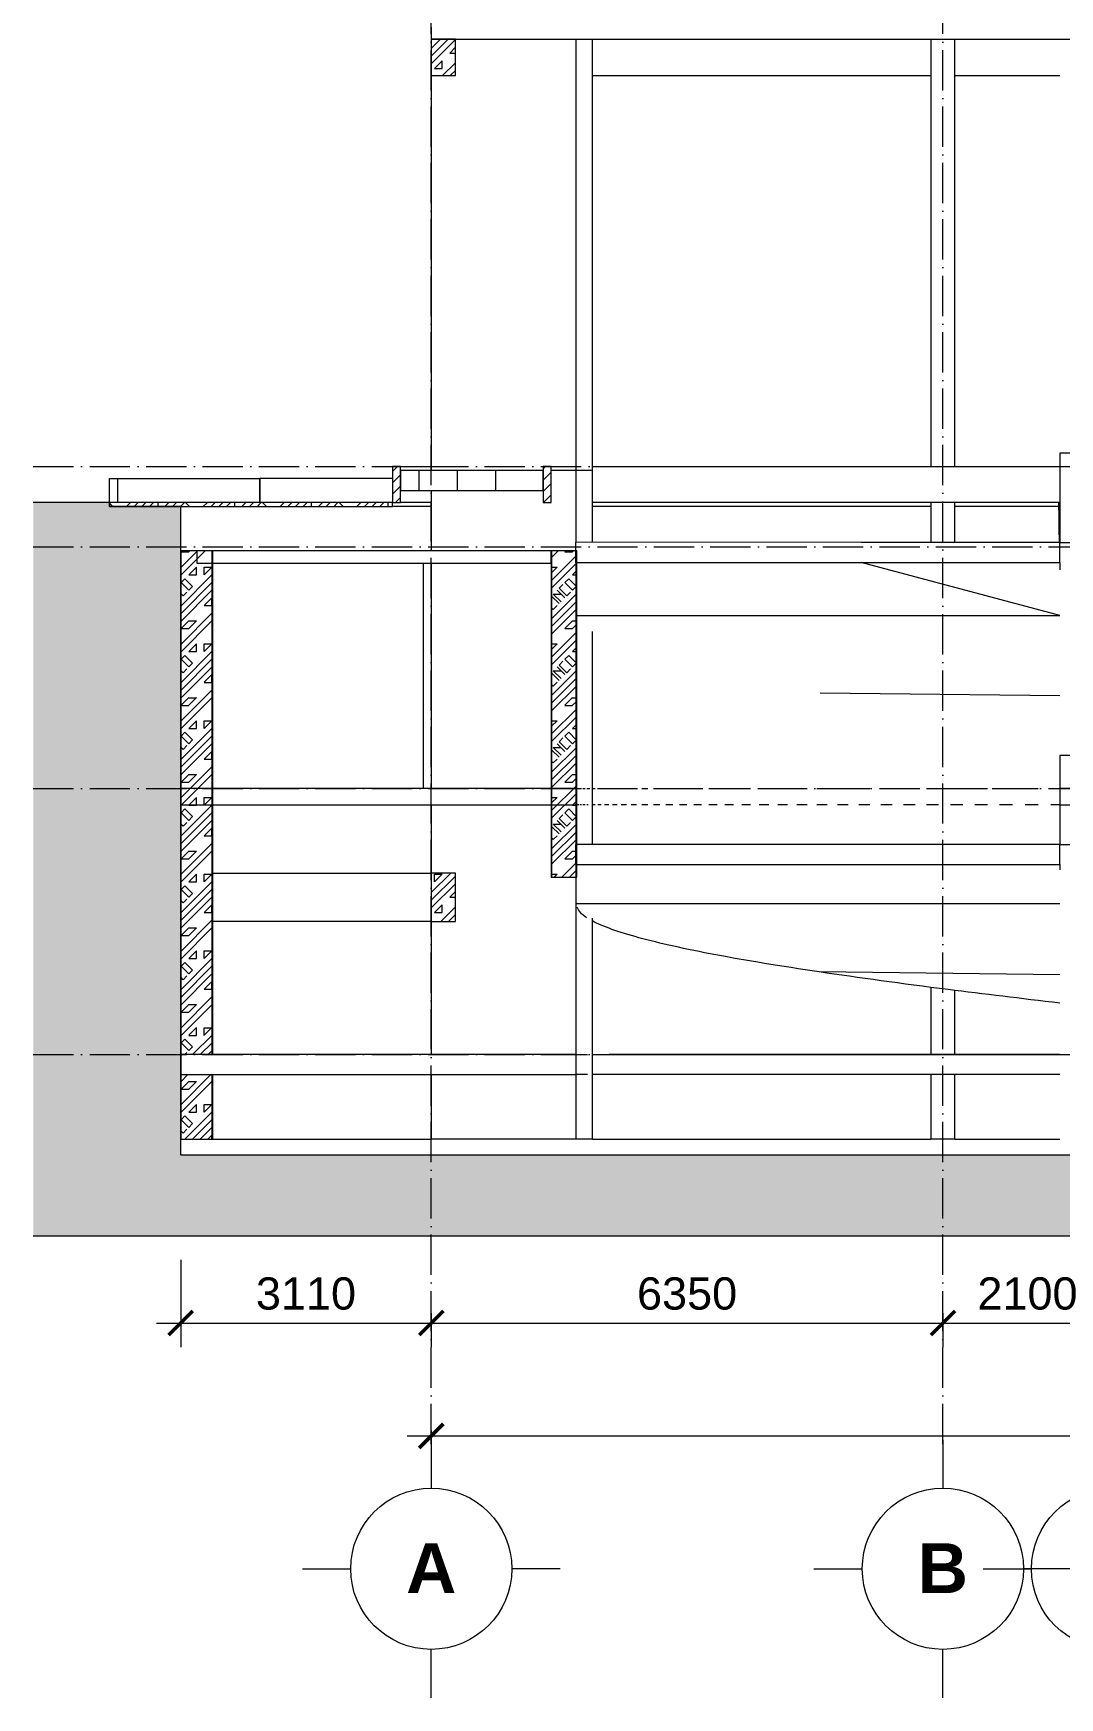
# Model space of a CAD drawing. Header units: millimetres. Extents: x -4940 to 55609, y -15283 to 93540.
# Drawn here: x -4940 to 7800, y -15283 to 5375 of the extents above; entities that cross this region are included whole.
import ezdxf

# ---------------------------------------------------------------- set-up
doc = ezdxf.new("R2010")
doc.units = ezdxf.units.MM
doc.linetypes.add('Grid Line', pattern=[14, 10, -2, 0, -2])
for name, color, linetype, lineweight in [('A-DETL', 83, 'Continuous', 5), ('A-FLOR', 2, 'Continuous', 9), ('A-FLOR-HRAL', 41, 'Continuous', 5), ('A-FLOR-MCUT', 3, 'Continuous', 9), ('DIM', 1, 'Continuous', 5), ('HATCH-TUONG', 152, 'Continuous', 9), ('KH', 6, 'Continuous', 5), ('NET CAT', 3, 'Continuous', 5), ('NET CATConcrete', 3, 'Continuous', 5), ('NET THAY 1', 41, 'Continuous', 5), ('NET-CAT', 3, 'Continuous', 9), ('NET-THAY', 2, 'Continuous', 15), ('TRUC', 225, 'Continuous', 5)]:
    doc.layers.add(name, color=color, linetype=linetype, lineweight=lineweight)
doc.styles.add('Arial_B', font='arialbd_1.ttf', dxfattribs={"height": 619.047619})
doc.styles.add('TA1', font='arial_1.ttf')
doc.dimstyles.new('D_200_KTx2', dxfattribs={"dimtxt": 400, "dimasz": 300, "dimexe": 300, "dimexo": 300, "dimgap": 160, "dimtad": 1, "dimdec": 0, "dimzin": 9, "dimtxsty": 'TA1', "dimblk": 'ARCHTICK', "dimcen": 1, "dimdle": 300, "dimclrd": 256, "dimclre": 256, "dimclrt": 7, "dimadec": 0, "dimazin": 0, "dimtfac": 1, "dimtdec": 0, "dimtix": 1, "dimtmove": 1, "dimatfit": 3, "dimldrblk": 'ARCHTICK', "dimfxl": 0, "dimtolj": 1, "dimtzin": 0, "dimlwd": -1, "dimlwe": -1, "dimarcsym": 0})
pattern_1 = [(45, (21278.48, 39800), (-70.71068, 70.71068), [])]
pattern_2 = [(45, (21373.7, 39800), (-476.246, 476.246), []), (45, (21469, 39800), (-476.246, 476.246), []), (45, (21278.5, 39800), (-476.246, 476.246), []), (45, (21754.7, 39800), (-476.246, 476.246), []), (45, (21850, 39800), (-476.246, 476.246), []), (0, (21659.5, 39895.25), (0, 952.5), [95.25, -857.25]), (0, (21754.7, 39990.5), (0, 952.5), [95.25, -857.25]), (45, (21659.5, 39895.25), (0, 952.491), [134.684, -1212.342]), (45, (21754.7, 39895.25), (0, 952.491), [134.684, -1212.342]), (0, (21659.5, 39895.25), (0, 952.5), [95.25, -857.25]), (90, (21183.2, 39895.25), (-952.5, 6e-14), [95.25, -857.25]), (90, (21278.5, 39895.25), (-952.5, 6e-14), [190.5, -762]), (45, (21183.2, 39990.5), (0, 952.491), [134.684, -1212.342]), (90, (22040.5, 40181), (-952.5, 6e-14), [95.25, -857.25]), (0, (21945.2, 40181), (0, 952.5), [95.25, -857.25]), (45, (21945.2, 40181), (0, 952.491), [134.684, -1212.342]), (0, (22135.7, 39895.25), (0, 952.5), [95.25, -857.25]), (0, (22135.7, 40371.5), (0, 952.5), [95.25, -857.25]), (90, (22326.2, 40466.75), (-952.5, 6e-14), [95.25, -857.25]), (45, (22135.7, 40371.5), (0, 952.491), [269.367, -1077.659]), (45, (22231, 40371.5), (0, 952.491), [134.684, -1212.342]), (45, (22421.5, 40562), (0, 952.491), [134.684, -1212.342]), (0, (22421.5, 40657.25), (0, 952.5), [95.25, -857.25]), (90, (22421.5, 40562), (-952.5, 6e-14), [95.25, -857.25]), (0, (21754.7, 40562), (0, 952.5), [95.25, -857.25]), (0, (21945.2, 40657.25), (0, 952.5), [95.25, -857.25]), (90, (21850, 40562), (-952.5, 6e-14), [95.25, -857.25]), (90, (21945.2, 40562), (-952.5, 6e-14), [95.25, -857.25]), (45, (21754.7, 40562), (0, 952.491), [134.684, -1212.342]), (45, (21945.2, 40562), (0, 952.491), [134.684, -1212.342]), (135, (21397.46, 40014.8), (-952.491, 6e-14), [134.684, -1212.342]), (135, (21516.6, 40133.4), (-952.491, 6e-14), [134.683, -1212.342]), (135, (21588.04, 40204.8), (-952.491, 6e-14), [134.683, -1212.342]), (135, (21611.85, 40228.6), (-952.491, 6e-14), [134.683, -1212.342]), (135, (21659.5, 40276.25), (-952.491, 6e-14), [134.683, -1212.342]), (135, (21683.3, 40300.06), (-952.491, 6e-14), [134.683, -1212.342]), (135, (21754.7, 40371.5), (-952.491, 6e-14), [134.683, -1212.342]), (135, (21802.35, 40419.1), (-952.491, 6e-14), [134.683, -1212.342]), (45, (21397.46, 40014.8), (0, 952.491), [95.25, -1251.775]), (45, (21516.6, 40133.4), (0, 952.491), [67.361, -1279.665]), (45, (21683.3, 40300.06), (0, 952.491), [67.361, -1279.665]), (45, (21588.04, 40395.3), (0, 952.491), [67.361, -1279.665]), (45, (21754.7, 40371.5), (0, 952.491), [67.361, -1279.665]), (45, (21659.5, 40466.75), (0, 952.491), [67.361, -1279.665]), (0, (21302.7, 40109.5), (0, 952.5), [190.043, -762.457]), (0, (21516.6, 40323.9), (0, 952.5), [95.25, -857.25])]

# ---------------------------------------------------------------- blocks, each defined once
blk = doc.blocks.new('Railing - Railing-489057-MẶT CẮT A-A')
at = {"layer": 'NET THAY 1', "color": 10}
blk.add_line((7789, -461), (7796, -944), dxfattribs=at)
at = {"layer": 'NET THAY 1', "color": 10, "flags": 128}
blk.add_lwpolyline([(12436, -3464), (12434, -3464), (12432, -3464), (12430, -3464)], dxfattribs=at)
at = {"layer": 'NET THAY 1', "color": 10}
for points in [[(7789, -453), (7793, -453), (7796, -453), (7800, -453)], [(7796, -944), (7795, -780), (7792, -617), (7789, -453)], [(7789, -461), (7789, -458), (7789, -456), (7789, -453)], [(12430, -2334), (12431, -2334), (12432, -2335), (12434, -2336), (12436, -2336), (12436, -2337)], [(9819, -2841), (9812, -2840), (9806, -2838), (9799, -2836)], [(10012, -2893), (9983, -2885), (9954, -2877), (9925, -2870)], [(10211, -2944), (10181, -2936), (10150, -2929), (10120, -2921)], [(10415, -2995), (10384, -2988), (10352, -2980), (10321, -2972)], [(10624, -3047), (10591, -3039), (10559, -3031), (10526, -3023)], [(10837, -3098), (10803, -3090), (10770, -3082), (10737, -3074)], [(11200, -3183), (11189, -3181), (11179, -3178), (11169, -3176)], [(11718, -3302), (11682, -3294), (11647, -3286), (11612, -3278)], [(12169, -3404), (12133, -3396), (12098, -3388), (12063, -3380)]]:
    blk.add_open_spline(points, degree=3, dxfattribs=at)
for points, knots in [([(11200, -2041), (11099, -2017), (10858, -1958), (10486, -1864), (10121, -1766), (9894, -1703), (9798, -1675)], [-0.6267921, -0.6267921, -0.6267921, -0.6267921, -0.5333333, -0.4, -0.2666667, -0.1597599, -0.1597599, -0.1597599, -0.1597599]), ([(12430, -2334), (12301, -2303), (12042, -2243), (11765, -2177), (11618, -2142), (11600, -2138)], [-1, -1, -1, -1, -0.8833333, -0.7666667, -0.7497073, -0.7497073, -0.7497073, -0.7497073]), ([(12430, -3464), (12430, -3255), (12430, -2878), (12430, -2501), (12430, -2334)], [-1, -1, -1, -1, -0.444444, 0, 0, 0, 0]), ([(9799, -2804), (9811, -2808), (9881, -2828), (10011, -2865), (10193, -2915), (10381, -2965), (10573, -3015), (10769, -3064), (10969, -3114), (11113, -3150), (11191, -3169), (11200, -3171)], [0.2230326, 0.2230326, 0.2230326, 0.2230326, 0.2352941, 0.2941176, 0.3529412, 0.4117647, 0.4705882, 0.5294118, 0.5882353, 0.6470588, 0.6550084, 0.6550084, 0.6550084, 0.6550084]), ([(12436, -2829), (12436, -2874), (12436, -3085), (12436, -3297), (12436, -3464)], [-0.5631009, -0.5631009, -0.5631009, -0.5631009, -0.4444444, 0, 0, 0, 0]), ([(11053, -3149), (11022, -3141), (10988, -3133), (10954, -3125), (10951, -3125)], [-0.62860283, -0.62860283, -0.62860283, -0.62860283, -0.60294118, -0.60040034, -0.60040034, -0.60040034, -0.60040034]), ([(11600, -3268), (11665, -3283), (11800, -3315), (12006, -3364), (12148, -3397), (12218, -3414)], [0.7686478, 0.7686478, 0.7686478, 0.7686478, 0.8235294, 0.8823529, 0.9411765, 0.9411765, 0.9411765, 0.9411765]), ([(11943, -3353), (11941, -3352), (11906, -3344), (11870, -3336), (11837, -3329)], [-0.86900622, -0.86900622, -0.86900622, -0.86900622, -0.86764706, -0.84075565, -0.84075565, -0.84075565, -0.84075565])]:
    blk.add_open_spline(points, degree=3, knots=knots, dxfattribs=at)
blk = doc.blocks.new('Railing - Railing-489137-MẶT CẮT A-A')
at = {"layer": 'A-FLOR-HRAL', "color": 10}
for p, q in [((8000, 164), (7800, 164)), ((7800, 164), (7800, -944)), ((8000, -944), (8000, 164)), ((7800, -944), (8000, -944))]:
    blk.add_line(p, q, dxfattribs=at)
at = {"layer": 'NET THAY 1', "color": 10}
blk.add_line((8000, -944), (8000, -1034), dxfattribs=at)
blk = doc.blocks.new('Railing - Railing-489562-MẶT CẮT A-A')
at = {"layer": 'A-FLOR-HRAL', "color": 10}
for p, q in [((8000, -3589), (7800, -3589)), ((7800, -3589), (7800, -4693)), ((8000, -4693), (8000, -3589)), ((7800, -4693), (8000, -4693))]:
    blk.add_line(p, q, dxfattribs=at)
at = {"layer": 'NET THAY 1', "color": 10}
blk.add_line((8000, -4693), (8000, -4759), dxfattribs=at)
blk = doc.blocks.new('ALC1807-ASCENT PLAZA-TANG HAM_rvt-1-MẶT CẮT A-A')
at = {"layer": 'A-DETL', "color": 92}
blk.add_line((7798, -7300), (2209, -7300), dxfattribs=at)
at = {"layer": 'A-FLOR', "color": 7}
for p, q in [((7800, -1850), (5334, -1194)), ((1808, -1850), (7800, -1850)), ((7800, -2850), (4828, -2815)), ((1800, -5425), (7800, -5425)), ((7800, -6310), (4816, -6275))]:
    blk.add_line(p, q, dxfattribs=at)
at = {"layer": 'NET-CAT', "color": 250, "lineweight": 15}
for p, q in [((5334, -944), (1790, -943)), ((1790, -943), (1790, -1193)), ((7800, -944), (5334, -944)), ((7800, -1194), (7800, -944)), ((1790, -1193), (5334, -1194)), ((5334, -1194), (7800, -1194)), ((7800, -4693), (1790, -4693)), ((1790, -4693), (1790, -4943)), ((7800, -4943), (7800, -4693)), ((1790, -4943), (7800, -4943))]:
    blk.add_line(p, q, dxfattribs=at)
at = {"layer": 'NET-THAY', "color": 250}
blk.add_line((-100, -1200), (-100, -4000), dxfattribs=at)
at = {"layer": 'NET-THAY', "color": 7, "lineweight": 9}
for p, q in [((7800, -1194), (7800, -1284)), ((7800, -4943), (7800, -5009))]:
    blk.add_line(p, q, dxfattribs=at)
blk.add_open_spline([(1928, -5602), (1860, -5558), (1830, -5514), (1809, -5470)], degree=3, dxfattribs=at)
for points, knots in [([(4816, -6275), (4337, -6204), (3475, -6063), (2523, -5852), (2131, -5712), (1999, -5643)], [0, 0, 0, 0, 0.25, 0.5, 0.7430251, 0.7430251, 0.7430251, 0.7430251]), ([(7800, -6661), (7319, -6606), (6251, -6477), (5303, -6348), (4816, -6275)], [0.5583821, 0.5583821, 0.5583821, 0.5583821, 0.75, 1, 1, 1, 1])]:
    blk.add_open_spline(points, degree=3, knots=knots, dxfattribs=at)
at = {"lineweight": 9}
for name in ['Railing - Railing-489137-MẶT CẮT A-A', 'Railing - Railing-489057-MẶT CẮT A-A', 'Railing - Railing-489562-MẶT CẮT A-A']:
    blk.add_blockref(name, (0, 0), dxfattribs=at)
blk = doc.blocks.new('ALC1807-ASCENT PLAZA-TANG 1_2_rvt-1-MẶT CẮT A-A')
at = {"layer": 'HATCH-TUONG', "lineweight": 5}
h = blk.add_hatch(dxfattribs=at)
h.set_pattern_fill('FP_2', color=10, style=0, pattern_type=2)
h.set_pattern_definition(pattern_1)
h.paths.add_polyline_path([(-382, -450), (-382, 0), (-482, 0), (-482, -450)], flags=0)
h = blk.add_hatch(dxfattribs=at)
h.set_pattern_fill('FP_2', color=10, style=0, pattern_type=2)
h.set_pattern_definition(pattern_1)
h.paths.add_polyline_path([(1488, -450), (1488, 0), (1388, 0), (1388, -450)], flags=0)
at = {"layer": 'NET CAT'}
h = blk.add_hatch(dxfattribs=at)
h.set_pattern_fill('FP_7', color=10, style=0, pattern_type=2)
h.set_pattern_definition([(0, (21278.5, 39800), (1270, 1270), [1270, -1270]), (0, (21278.5, 40276.2), (1270, 1270), [1270, -1270]), (0, (21278.5, 40752.5), (1270, 1270), [1270, -1270]), (90, (21437.2, 40911.2), (-1270, 1270), [1270, -1270]), (90, (21913.5, 40911.2), (-1270, 1270), [1270, -1270]), (90, (22389.7, 40911.2), (-1270, 1270), [1270, -1270])])
h.paths.add_polyline_path([(-382, -300), (1388, -300), (1388, -50), (-382, -50)], flags=0)
h = blk.add_hatch(dxfattribs=at)
h.set_pattern_fill('AR-HBONE', color=134, scale=2.5, style=0)
h.paths.add_polyline_path([(45450, -8550), (47016, -8550), (47016, -450), (46785, -450), (46785, -500), (45450, -500), (45450, -6439)], flags=0)
h.paths.add_polyline_path([(-3110, -8550), (-3110, -500), (-3994, -500), (-3994, -450), (-4940, -450), (-4940, -8550)], flags=0)
h = blk.add_hatch(dxfattribs=at)
h.set_pattern_fill('FP_6', color=10, style=0, pattern_type=2)
h.set_pattern_definition([(45, (21373.7, 39800), (-476.246, 476.246), []), (45, (21469, 39800), (-476.246, 476.246), []), (45, (21278.5, 39800), (-476.246, 476.246), []), (45, (21754.7, 39800), (-476.246, 476.246), []), (45, (21850, 39800), (-476.246, 476.246), []), (0, (21659.5, 39895.25), (0, 952.5), [95.25, -857.25]), (0, (21754.7, 39990.5), (0, 952.5), [95.25, -857.25]), (45, (21659.5, 39895.25), (0, 952.491), [134.684, -1212.342]), (45, (21754.7, 39895.25), (0, 952.491), [134.684, -1212.342]), (0, (21659.5, 39895.25), (0, 952.5), [95.25, -857.25]), (90, (21183.2, 39895.25), (-952.5, 6e-14), [95.25, -857.25]), (90, (21278.5, 39895.25), (-952.5, 6e-14), [190.5, -762]), (45, (21183.2, 39990.5), (0, 952.491), [134.684, -1212.342]), (90, (22040.5, 40181), (-952.5, 6e-14), [95.25, -857.25]), (0, (21945.2, 40181), (0, 952.5), [95.25, -857.25]), (45, (21945.2, 40181), (0, 952.491), [134.684, -1212.342]), (0, (22135.7, 39895.25), (0, 952.5), [95.25, -857.25]), (0, (22135.7, 40371.5), (0, 952.5), [95.25, -857.25]), (90, (22326.2, 40466.75), (-952.5, 6e-14), [95.25, -857.25]), (45, (22135.7, 40371.5), (0, 952.491), [269.367, -1077.659]), (45, (22231, 40371.5), (0, 952.491), [134.684, -1212.342]), (45, (22421.5, 40562), (0, 952.491), [134.684, -1212.342]), (0, (22421.5, 40657.25), (0, 952.5), [95.25, -857.25]), (90, (22421.5, 40562), (-952.5, 6e-14), [95.25, -857.25]), (0, (21754.7, 40562), (0, 952.5), [95.25, -857.25]), (0, (21945.2, 40657.25), (0, 952.5), [95.25, -857.25]), (90, (21850, 40562), (-952.5, 6e-14), [95.25, -857.25]), (90, (21945.2, 40562), (-952.5, 6e-14), [95.25, -857.25]), (45, (21754.7, 40562), (0, 952.491), [134.684, -1212.342]), (45, (21945.2, 40562), (0, 952.491), [134.684, -1212.342]), (135, (21397.46, 40014.8), (-952.491, 6e-14), [134.684, -1212.342]), (135, (21516.6, 40133.4), (-952.491, 6e-14), [134.684, -1212.342]), (135, (21588.04, 40204.8), (-952.491, 6e-14), [134.684, -1212.342]), (135, (21611.85, 40228.6), (-952.491, 6e-14), [134.684, -1212.342]), (135, (21659.5, 40276.25), (-952.491, 6e-14), [134.684, -1212.342]), (135, (21683.3, 40300.06), (-952.491, 6e-14), [134.684, -1212.342]), (135, (21754.7, 40371.5), (-952.491, 6e-14), [134.684, -1212.342]), (135, (21802.35, 40419.1), (-952.491, 6e-14), [134.684, -1212.342]), (45, (21397.46, 40014.8), (0, 952.491), [95.25, -1251.775]), (45, (21516.6, 40133.4), (0, 952.491), [67.361, -1279.665]), (45, (21683.3, 40300.06), (0, 952.491), [67.361, -1279.665]), (45, (21588.04, 40395.3), (0, 952.491), [67.361, -1279.665]), (45, (21754.7, 40371.5), (0, 952.491), [67.361, -1279.665]), (45, (21659.5, 40466.75), (0, 952.491), [67.361, -1279.665]), (0, (21302.7, 40109.5), (0, 952.5), [190.043, -762.457]), (0, (21516.6, 40323.9), (0, 952.5), [95.25, -857.25])])
h.paths.add_polyline_path([(-3994, -500), (-482, -500), (-482, -450), (-3994, -450)], flags=0)
h = blk.add_hatch(dxfattribs=at)
h.set_pattern_fill('AR-HBONE', color=134, scale=2.5, style=0)
h.paths.add_polyline_path([(14544, -9550), (47016, -9550), (47016, -8550), (-4940, -8550), (-4940, -9550), (11296, -9550)], flags=0)
at = {"layer": 'A-FLOR-MCUT', "color": 7}
for p, q in [((-3994, -450), (-3994, -500)), ((-3994, -500), (-3994, -450)), ((-3994, -500), (-3110, -500)), ((-3110, -500), (-3994, -500))]:
    blk.add_line(p, q, dxfattribs=at)
at = {"layer": 'NET-CAT', "color": 7}
for p, q in [((-382, 0), (-482, 0)), ((-482, 0), (-482, -450)), ((-382, -450), (-382, 0)), ((1388, 0), (1388, -450)), ((1488, 0), (1388, 0)), ((1488, -450), (1488, 0)), ((-482, -450), (-382, -450)), ((1388, -450), (1488, -450))]:
    blk.add_line(p, q, dxfattribs=at)
at = {"layer": 'NET-CAT', "color": 250, "lineweight": 15}
for p, q in [((1388, -50), (-382, -50)), ((-382, -50), (-382, -300)), ((1388, -300), (1388, -50)), ((-382, -300), (1388, -300)), ((-3994, -450), (-4940, -450)), ((-482, -450), (-3994, -450)), ((-3110, -500), (-482, -500)), ((-3110, -8550), (-3110, -500)), ((-482, -500), (-482, -450)), ((45450, -8550), (-3110, -8550)), ((-4940, -9550), (47016, -9550))]:
    blk.add_line(p, q, dxfattribs=at)
at = {"layer": 'NET-THAY', "color": 250}
for p, q in [((-382, 0), (-1, 0)), ((1999, 0), (7800, 0)), ((-3994, -150), (-3895, -150)), ((-3994, -450), (-3994, -150)), ((-3895, -150), (-2128, -150)), ((-3895, -150), (-3895, -450)), ((-482, -150), (-2128, -150)), ((-2128, -150), (-2128, -450)), ((-2128, -450), (-2128, -150)), ((-1, -450), (-382, -450)), ((7800, -450), (1999, -450))]:
    blk.add_line(p, q, dxfattribs=at)
at = {"layer": 'NET-THAY', "color": 7, "lineweight": 9}
for p, q in [((-1, -500), (-482, -500)), ((4966, -500), (2000, -500)), ((6200, -500), (4966, -500)), ((7790, -500), (6499, -500))]:
    blk.add_line(p, q, dxfattribs=at)
blk = doc.blocks.new('Grid - FamilyAL-KH TRUC-1020318-MẶT CẮT A-A')
at = {"layer": 'KH'}
for p, q in [((0, -12336), (0, -12936)), ((-1600, -13936), (-1000, -13936)), ((1600, -13936), (1000, -13936)), ((0, -15536), (0, -14936))]:
    blk.add_line(p, q, dxfattribs=at)
blk.add_circle((0, -13936), 1000, dxfattribs=at)
blk = doc.blocks.new('_ARCHTICK')
at = {"color": 0, "linetype": 'ByBlock', "const_width": 0.15}
blk.add_lwpolyline([(-0.5, -0.5), (0.5, 0.5)], dxfattribs=at)
blk = doc.blocks.new('DIMBLOCK30-MẶT CẮT A-A')
at = {"layer": 'Defpoints', "color": 0, "transparency": 16777216}
for p in [(-3110, -9550), (0, -10209), (0, -10633)]:
    blk.add_point(p, dxfattribs=at)
at = {"layer": 'DIM', "transparency": 16777216}
for p, q in [((-3110, -9850), (-3110, -10933)), ((0, -10509), (0, -10933)), ((-3410, -10633), (300, -10633))]:
    blk.add_line(p, q, dxfattribs=at)
at = {"layer": 'DIM', "transparency": 16777216, "xscale": 300, "yscale": 300, "zscale": 300, "rotation": 180}
blk.add_blockref('_ARCHTICK', (-3110, -10633), dxfattribs=at)
at = {"layer": 'DIM', "transparency": 16777216, "xscale": 300, "yscale": 300, "zscale": 300}
blk.add_blockref('_ARCHTICK', (0, -10633), dxfattribs=at)
at = {"layer": 'DIM', "color": 7, "transparency": 16777216, "insert": (-1555, -10269), "char_height": 400, "attachment_point": 5, "style": 'TA1'}
blk.add_mtext('\\A1;3110', dxfattribs=at)
blk = doc.blocks.new('DIMBLOCK31-MẶT CẮT A-A')
at = {"layer": 'Defpoints', "color": 0, "transparency": 16777216}
for p in [(0, -10209), (6350, -10209), (6350, -10633)]:
    blk.add_point(p, dxfattribs=at)
at = {"layer": 'DIM', "transparency": 16777216}
for p, q in [((0, -10509), (0, -10933)), ((6350, -10509), (6350, -10933)), ((-300, -10633), (6650, -10633))]:
    blk.add_line(p, q, dxfattribs=at)
at = {"layer": 'DIM', "transparency": 16777216, "xscale": 300, "yscale": 300, "zscale": 300, "rotation": 180}
blk.add_blockref('_ARCHTICK', (0, -10633), dxfattribs=at)
at = {"layer": 'DIM', "transparency": 16777216, "xscale": 300, "yscale": 300, "zscale": 300}
blk.add_blockref('_ARCHTICK', (6350, -10633), dxfattribs=at)
at = {"layer": 'DIM', "color": 7, "transparency": 16777216, "insert": (3175, -10269), "char_height": 400, "attachment_point": 5, "style": 'TA1'}
blk.add_mtext('\\A1;6350', dxfattribs=at)
blk = doc.blocks.new('DIMBLOCK32-MẶT CẮT A-A')
at = {"layer": 'Defpoints', "color": 0, "transparency": 16777216}
for p in [(6350, -10209), (8450, -10209), (8450, -10633)]:
    blk.add_point(p, dxfattribs=at)
at = {"layer": 'DIM', "transparency": 16777216}
for p, q in [((6350, -10509), (6350, -10933)), ((8450, -10509), (8450, -10933)), ((6050, -10633), (8750, -10633))]:
    blk.add_line(p, q, dxfattribs=at)
at = {"layer": 'DIM', "transparency": 16777216, "xscale": 300, "yscale": 300, "zscale": 300, "rotation": 180}
blk.add_blockref('_ARCHTICK', (6350, -10633), dxfattribs=at)
at = {"layer": 'DIM', "transparency": 16777216, "xscale": 300, "yscale": 300, "zscale": 300}
blk.add_blockref('_ARCHTICK', (8450, -10633), dxfattribs=at)
at = {"layer": 'DIM', "color": 7, "transparency": 16777216, "insert": (7400, -10269), "char_height": 400, "attachment_point": 5, "style": 'TA1'}
blk.add_mtext('\\A1;2100', dxfattribs=at)
blk = doc.blocks.new('DIMBLOCK47-MẶT CẮT A-A')
at = {"layer": 'Defpoints', "color": 0, "transparency": 16777216}
for p in [(42600, -9128), (0, -11668), (42600, -12033)]:
    blk.add_point(p, dxfattribs=at)
at = {"layer": 'DIM', "transparency": 16777216}
for p, q in [((42600, -9428), (42600, -12333)), ((0, -11968), (0, -12333)), ((-300, -12033), (42900, -12033))]:
    blk.add_line(p, q, dxfattribs=at)
at = {"layer": 'DIM', "transparency": 16777216, "xscale": 300, "yscale": 300, "zscale": 300, "rotation": 180}
blk.add_blockref('_ARCHTICK', (0, -12033), dxfattribs=at)
at = {"layer": 'DIM', "transparency": 16777216, "xscale": 300, "yscale": 300, "zscale": 300}
blk.add_blockref('_ARCHTICK', (42600, -12033), dxfattribs=at)
at = {"layer": 'DIM', "color": 7, "transparency": 16777216, "insert": (21300, -11669), "char_height": 400, "attachment_point": 5, "style": 'TA1'}
blk.add_mtext('\\A1;42600', dxfattribs=at)

msp = doc.modelspace()

# ---------------------------------------------------------------- hatches: boundary and pattern name
at = {"layer": 'HATCH-TUONG', "lineweight": 5}
h = msp.add_hatch(dxfattribs=at)
h.set_pattern_fill('FP_1', color=256, style=0, pattern_type=2)
h.set_pattern_definition(pattern_2)
h.paths.add_polyline_path([(-3110.1, -8350), (-2720.1, -8350), (-2720.1, -7550), (-3110.1, -7550)], flags=0)
h.paths.add_polyline_path([(-2720.1, -7300), (-2720.1, -1050), (-3110.1, -1050), (-3110.1, -7300)], flags=0)
h = msp.add_hatch(dxfattribs=at)
h.set_pattern_fill('FP_1', color=256, style=0, pattern_type=2)
h.set_pattern_definition(pattern_2)
h.paths.add_polyline_path([(1554.7, -5100), (1798.3, -5100), (1798.3, -1050), (1498.3, -1050), (1498.3, -5100)], flags=0)
at = {"layer": 'NET CATConcrete'}
h = msp.add_hatch(dxfattribs=at)
h.set_pattern_fill('FP_1', color=256, style=0, pattern_type=2)
h.set_pattern_definition(pattern_2)
h.paths.add_polyline_path([(-0.1, 4850), (299.9, 4850), (299.9, 5300), (-0.1, 5300)], flags=0)
h = msp.add_hatch(dxfattribs=at)
h.set_pattern_fill('FP_1', color=256, style=0, pattern_type=2)
h.set_pattern_definition(pattern_2)
h.paths.add_polyline_path([(-0.1, -5650), (299.9, -5650), (299.9, -5050), (-0.1, -5050)], flags=0)

# ---------------------------------------------------------------- linework, layer by layer
at = {"layer": 'NET CAT', "lineweight": 13}
for p, q in [((-0.1, 5300), (-0.1, 4850)), ((299.9, 4850), (299.9, 5300)), ((-0.1, 4850), (299.9, 4850)), ((299.9, -5050), (-0.1, -5050)), ((-0.1, -5050), (-0.1, -5650)), ((299.9, -5650), (299.9, -5050)), ((-0.1, -5650), (299.9, -5650))]:
    msp.add_line(p, q, dxfattribs=at)
at = {"layer": 'NET CAT'}
for p, q in [((1799.9, -50), (1799.9, 5300)), ((1999.9, -50), (1999.9, 5300)), ((6199.9, 5300), (6199.9, 0)), ((6499.9, 0), (6499.9, 5300)), ((-0.1, 4850), (-0.1, -50)), ((1799.9, -50), (1488.3, -50)), ((1799.9, -50), (1488.3, -50)), ((1999.9, -50), (1799.9, -50)), ((1999.9, -50), (1799.9, -50)), ((1799.9, -942.9), (1799.9, -50)), ((1999.9, -943), (1999.9, -50)), ((-0.1, -300), (-0.1, -1050)), ((6199.9, -450), (6199.9, -943.6)), ((6499.9, -943.6), (6499.9, -450)), ((-0.1, -1200), (-0.1, -4000)), ((1999.9, -4692.9), (1999.9, -2051.9)), ((-0.1, -4200), (-0.1, -5050)), ((1799.9, -7300), (1799.9, -5100)), ((-0.1, -5650), (-0.1, -7300)), ((1999.9, -8350), (1999.9, -5605.9)), ((6199.9, -6466.3), (6199.9, -7300)), ((6499.9, -7300), (6499.9, -6504.5)), ((-0.1, -7550), (-0.1, -8350)), ((1799.9, -8350), (1799.9, -7550)), ((6199.9, -7550), (6199.9, -8350)), ((6499.9, -8350), (6499.9, -7550)), ((1799.9, -8350), (-0.1, -8350)), ((1999.9, -8350), (1799.9, -8350)), ((6499.9, -8350), (6199.9, -8350))]:
    msp.add_line(p, q, dxfattribs=at)
at = {"layer": 'NET CATConcrete'}
for p, q in [((299.9, 5300), (-0.1, 5300)), ((1999.9, 4850), (6199.9, 4850)), ((6499.9, 4850), (7799.9, 4850)), ((-2710.1, -5050), (-0.1, -5050)), ((-0.1, -5650), (-2710.1, -5650))]:
    msp.add_line(p, q, dxfattribs=at)
at = {"layer": 'NET-CAT', "lineweight": 15}
for p, q in [((-0.1, 5450), (-0.1, 5300)), ((299.9, 5300), (42299.9, 5300)), ((1488.3, -1050), (-2910.1, -1050)), ((-2910.1, -1050), (-2910.1, -1200)), ((-2910.1, -1200), (1488.3, -1200)), ((-2720.1, -7300), (-2720.1, -1050)), ((1488.3, -1200), (1488.3, -1050)), ((1498.3, -5100), (1498.3, -1050)), ((1798.3, -5100), (1798.3, -1050)), ((1808.3, -4000), (-3110.1, -4000)), ((-3110.1, -4000), (-3110.1, -4200)), ((1808.3, -4200), (1808.3, -4000)), ((45449.9, -4000), (7799.9, -4000)), ((7799.9, -4000), (7799.9, -4200)), ((-3110.1, -4200), (1808.3, -4200)), ((7799.9, -4200), (45449.9, -4200)), ((1799.9, -7300), (-3110.1, -7300)), ((-3110.1, -7300), (-3110.1, -7550)), ((1799.9, -7550), (1799.9, -7300)), ((-3110.1, -7550), (1799.9, -7550)), ((-2720.1, -8350), (-2720.1, -7550))]:
    msp.add_line(p, q, dxfattribs=at)
at = {"layer": 'NET-CAT'}
for p, q in [((-2910.1, -1050), (-3110.1, -1050)), ((-3110.1, -1050), (-3110.1, -7300)), ((-2710.1, -7300), (-2710.1, -1050)), ((1808.3, -1050), (1488.3, -1050)), ((1488.3, -1200), (1488.3, -5100)), ((1808.3, -5100), (1808.3, -1050)), ((1488.3, -5100), (1808.3, -5100)), ((-3110.1, -7550), (-3110.1, -8350)), ((-2710.1, -8350), (-2710.1, -7550)), ((-3110.1, -8350), (-2710.1, -8350))]:
    msp.add_line(p, q, dxfattribs=at)
at = {"layer": 'NET-THAY', "lineweight": 9}
for p, q in [((-0.1, 5300), (299.9, 5300)), ((1808.3, -4000), (1814.6, -4000)), ((1819.3, -4000), (1833.3, -4000)), ((1843.9, -4000), (1864.6, -4000)), ((1881, -4000), (1908.2, -4000)), ((1930.3, -4000), (1946.8, -4000)), ((1998.4, -4000), (2032.6, -4000)), ((2065.6, -4000), (2110.1, -4000)), ((2151.4, -4000), (2201.9, -4000)), ((2249.2, -4000), (2305.6, -4000)), ((2358.8, -4000), (2421, -4000)), ((2480.1, -4000), (2548.2, -4000)), ((2613, -4000), (2686.8, -4000)), ((2757.4, -4000), (2836.8, -4000)), ((2913, -4000), (2998, -4000)), ((3079.6, -4000), (3170.1, -4000)), ((3257.2, -4000), (3353, -4000)), ((3445.4, -4000), (3546.4, -4000)), ((3644, -4000), (3750.2, -4000)), ((3852.8, -4000), (3964, -4000)), ((4071.7, -4000), (4187.7, -4000)), ((4300.2, -4000), (4421, -4000)), ((4538.1, -4000), (4663.6, -4000)), ((4785.2, -4000), (4915.1, -4000)), ((5041.2, -4000), (5175.4, -4000)), ((5305.7, -4000), (5444.1, -4000)), ((5578.5, -4000), (5720.9, -4000)), ((5859.2, -4000), (6005.4, -4000)), ((6147.5, -4000), (6297.4, -4000)), ((6443.1, -4000), (6596.4, -4000)), ((6745.6, -4000), (6902.2, -4000)), ((7054.6, -4000), (7214.4, -4000)), ((7369.8, -4000), (7532.6, -4000)), ((7690.8, -4000), (7799.3, -4000)), ((1814.6, -4200), (1808.3, -4200)), ((1833.3, -4200), (1819.3, -4200)), ((1864.6, -4200), (1843.9, -4200)), ((1908.2, -4200), (1881, -4200)), ((1946.8, -4200), (1930.3, -4200)), ((2032.6, -4200), (1998.4, -4200)), ((2110.1, -4200), (2065.6, -4200)), ((2201.9, -4200), (2151.4, -4200)), ((2305.6, -4200), (2249.2, -4200)), ((2421, -4200), (2358.8, -4200)), ((2548.2, -4200), (2480.1, -4200)), ((2686.8, -4200), (2613, -4200)), ((2836.8, -4200), (2757.4, -4200)), ((2998, -4200), (2913, -4200)), ((3170.1, -4200), (3079.6, -4200)), ((3353, -4200), (3257.2, -4200)), ((3546.4, -4200), (3445.4, -4200)), ((3750.2, -4200), (3644, -4200)), ((3964, -4200), (3852.8, -4200)), ((4187.7, -4200), (4071.7, -4200)), ((4421, -4200), (4300.2, -4200)), ((4663.6, -4200), (4538.1, -4200)), ((4915.1, -4200), (4785.2, -4200)), ((5175.4, -4200), (5041.2, -4200)), ((5444.1, -4200), (5305.7, -4200)), ((5720.9, -4200), (5578.5, -4200)), ((6005.4, -4200), (5859.2, -4200)), ((6297.4, -4200), (6147.5, -4200)), ((6596.4, -4200), (6443.1, -4200)), ((6902.2, -4200), (6745.6, -4200)), ((7214.4, -4200), (7054.6, -4200)), ((7532.6, -4200), (7369.8, -4200)), ((7799.3, -4200), (7690.8, -4200)), ((1799.9, -7300), (1938.4, -7300)), ((1998.7, -7300), (7799.9, -7300)), ((1938.4, -7550), (1799.9, -7550)), ((7799.9, -7550), (1998.7, -7550))]:
    msp.add_line(p, q, dxfattribs=at)
at = {"layer": 'NET-THAY'}
for p, q in [((-2710.1, -8350), (-0.1, -8350)), ((1999.9, -8350), (6199.9, -8350)), ((6499.9, -8350), (7799.9, -8350))]:
    msp.add_line(p, q, dxfattribs=at)
at = {"layer": 'TRUC', "linetype": 'Grid Line', "ltscale": 50}
for p, q in [((-0.1, -12136), (-0.1, 93540.4)), ((6349.9, -12136), (6349.9, 93540.4)), ((-4939.7, 0), (51521, 0)), ((-4939.7, -1000), (55609.5, -1000)), ((-4939.7, -4000), (52968.6, -4000)), ((-4939.7, -7300), (52924.5, -7300))]:
    msp.add_line(p, q, dxfattribs=at)

# ---------------------------------------------------------------- block references
at = {"lineweight": 5}
for name in ['ALC1807-ASCENT PLAZA-TANG 1_2_rvt-1-MẶT CẮT A-A', 'ALC1807-ASCENT PLAZA-TANG HAM_rvt-1-MẶT CẮT A-A']:
    msp.add_blockref(name, (0, 0), dxfattribs=at)
at = {"layer": 'KH'}
for p in [(0, 252.6), (6350, 252.6), (8450, 252.6)]:
    msp.add_blockref('Grid - FamilyAL-KH TRUC-1020318-MẶT CẮT A-A', p, dxfattribs=at)

# ---------------------------------------------------------------- texts
at = {"layer": 'KH', "char_height": 619.048, "attachment_point": 2, "line_spacing_factor": 0.941778, "style": 'Arial_B'}
for s, insert, width in [('\\fArial|b1|i0|c0|p34|;A', (-0.3, -13365.9), 705.15), ('\\fArial|b1|i0|c0|p34|;B', (6349.7, -13365.9), 727.186)]:
    msp.add_mtext(s, dxfattribs=dict(at, insert=insert, width=width))

# ---------------------------------------------------------------- dimensions: what is measured, and where the dimension line sits
at = {"layer": 'DIM'}
for base, p1, p2, picture, middle in [((42599.9, -12033.2), (-0.1, -11667.6), (42599.9, -9127.6), 'DIMBLOCK47-MẶT CẮT A-A', (21299.9, -11669)), ((-0.1, -10633.2), (-3110.1, -9550), (-0.1, -10209), 'DIMBLOCK30-MẶT CẮT A-A', (-1555.1, -10268.9)), ((6349.9, -10633.2), (-0.1, -10209), (6349.9, -10209), 'DIMBLOCK31-MẶT CẮT A-A', (3174.9, -10268.9)), ((8449.9, -10633.2), (6349.9, -10209), (8449.9, -10209), 'DIMBLOCK32-MẶT CẮT A-A', (7399.9, -10269))]:
    dim = msp.add_linear_dim(base=base, p1=p1, p2=p2, dimstyle='D_200_KTx2', dxfattribs=at)
    dim.commit()
    dim.dimension.update_dxf_attribs({"geometry": picture, "text_midpoint": middle})

doc.saveas('drawing.dxf')
